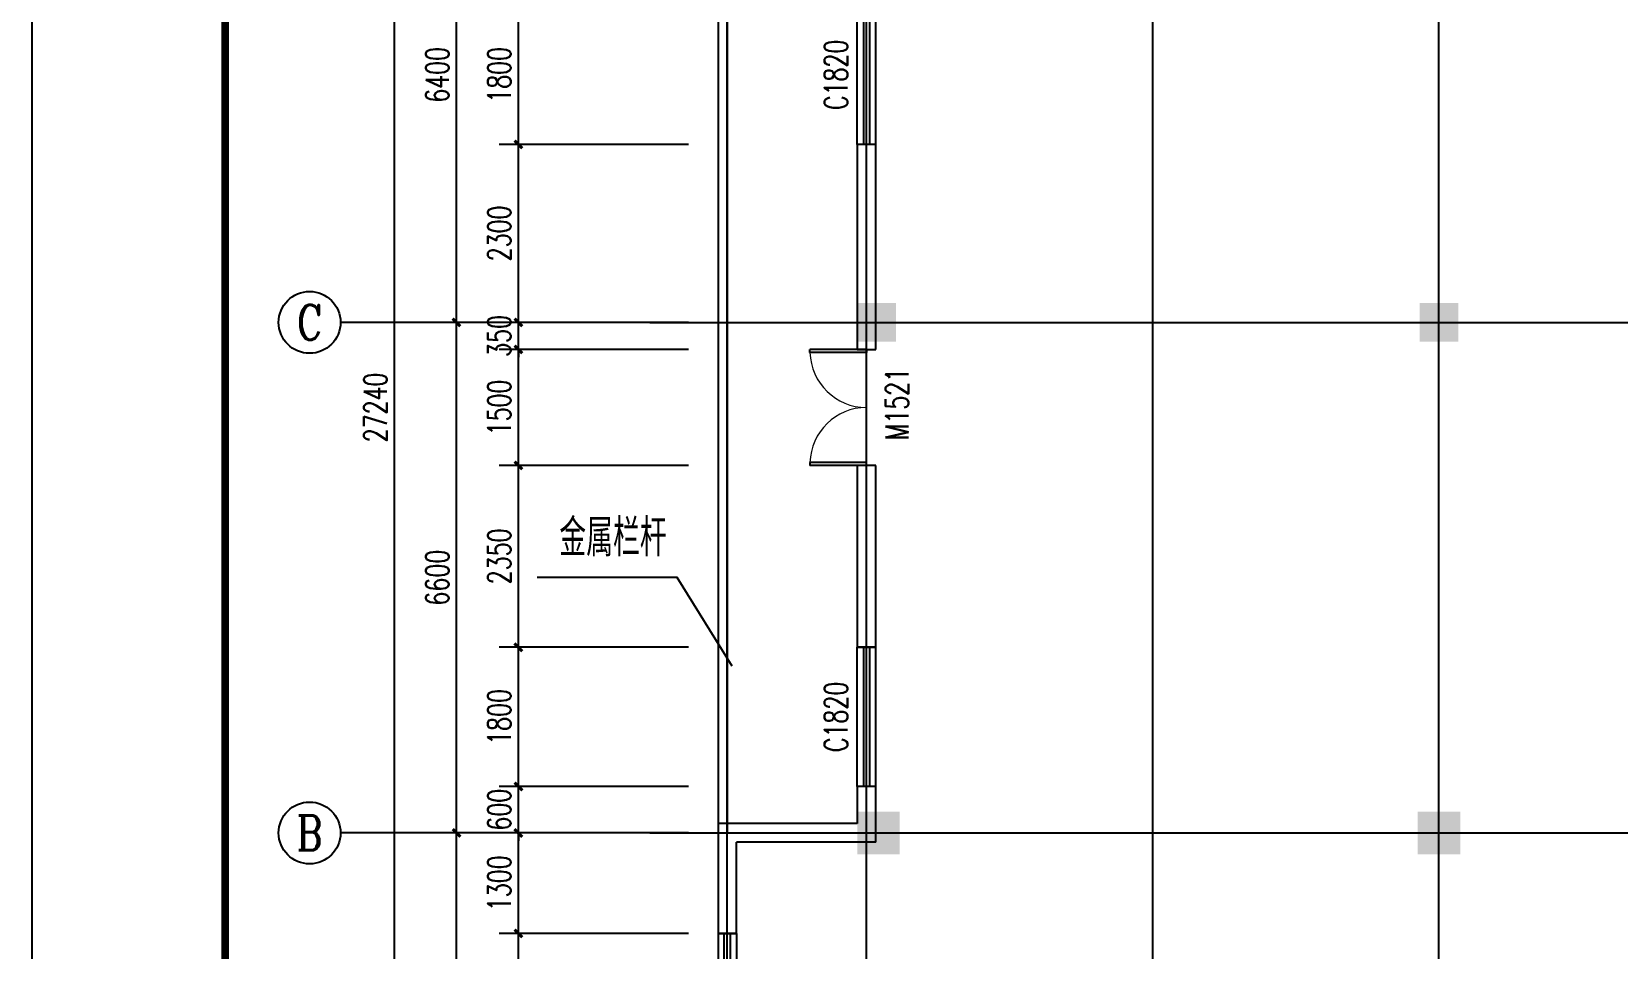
# Model space of a CAD drawing. Extents: x -522490 to 417652, y 450811 to 1108047.
# Drawn here: x 343352 to 363863, y 842435 to 854296 of the extents above; entities that cross this region are included whole.
import ezdxf
from ezdxf.enums import TextEntityAlignment as Align

# ---------------------------------------------------------------- set-up
doc = ezdxf.new("R2010")
doc.units = 0
doc.header["$LTSCALE"] = 1000
doc.header["$MEASUREMENT"] = 0
for name, color, linetype in [('AXIS', 3, 'Continuous'), ('AXIS_TEXT', 7, 'Continuous'), ('COLU_HATCH', 2, 'Continuous'), ('DOTE', 1, 'Continuous'), ('PUB_TEXT', 7, 'Continuous'), ('PUB_TITLE', 4, 'Continuous'), ('WALL', 9, 'Continuous'), ('WINDOW', 4, 'Continuous'), ('WINDOW_TEXT', 7, 'Continuous')]:
    doc.layers.add(name, color=color, linetype=linetype)
doc.styles.add('_TCH_AXIS', font='COMPLEX', dxfattribs={"bigfont": 'GBCBIG'})
doc.styles.add('_TCH_DIM_T3', font='SIMPLEX', dxfattribs={"width": 0.705882, "bigfont": 'GBCBIG'})
doc.styles.add('_TCH_WINDOW', font='SIMPLEX', dxfattribs={"bigfont": 'GBCBIG'})
doc.styles.add('COMPLEX', font='COMPLEX')
doc.styles.get("Standard").update_dxf_attribs({"font": 'gbenor.shx', "bigfont": 'gbcbig.shx'})
doc.dimstyles.new('_TCH_ARCH&&100', dxfattribs={"dimtxt": 297.5, "dimasz": 100, "dimexe": 250, "dimexo": 300, "dimgap": 100, "dimtad": 1, "dimdec": 0, "dimzin": 0, "dimdsep": 46, "dimtxsty": '_TCH_DIM_T3', "dimblk": 'ARCHTICK', "dimcen": 0.09, "dimclrt": 7, "dimazin": 2, "dimtfac": 1, "dimtdec": 0, "dimtix": 1, "dimtmove": 2, "dimatfit": 3, "dimfxl": 0, "dimtolj": 1, "dimtzin": 0, "dimarcsym": 0})

# ---------------------------------------------------------------- blocks, each defined once
blk = doc.blocks.new('zhu11')
at = {"layer": 'COLU_HATCH'}
for points in [[(232201, 803388), (232201, 803888), (231701, 803888), (231701, 803388)], [(239471, 803388), (239471, 803888), (238971, 803888), (238971, 803388)], [(232251, 796763), (232251, 797313), (231701, 797313), (231701, 796763)], [(239496, 796763), (239496, 797313), (238946, 797313), (238946, 796763)]]:
    blk.add_hatch(color=256, dxfattribs=at).paths.add_polyline_path(points)
blk = doc.blocks.new('_ArchTick')
at = {"color": 0, "linetype": 'ByBlock', "const_width": 0.4}
blk.add_lwpolyline([(-0.5, -0.5), (0.5, 0.5)], dxfattribs=at)
blk = doc.blocks.new('*D546')
at = {"layer": 'AXIS', "color": 0, "lineweight": -2}
for p, q in [((351844, 842639), (349394, 842639)), ((349644, 840839), (349644, 842639)), ((351844, 840839), (349394, 840839))]:
    blk.add_line(p, q, dxfattribs=at)
at = {"layer": 'Defpoints', "color": 0}
for p in [(349644, 842639), (352144, 842639), (352144, 840839)]:
    blk.add_point(p, dxfattribs=at)
at = {"layer": 'AXIS', "color": 0, "lineweight": -2, "xscale": 100, "yscale": 100, "zscale": 100}
for p, rotation in [((349644, 842639), 90), ((349644, 840839), 270)]:
    blk.add_blockref('_ArchTick', p, dxfattribs=dict(at, rotation=rotation))
at = {"layer": 'AXIS', "color": 7, "insert": (349396, 841739), "char_height": 297.5, "attachment_point": 5, "rotation": 90, "style": '_TCH_DIM_T3'}
blk.add_mtext('\\A1;1800', dxfattribs=at)
blk = doc.blocks.new('*D547')
at = {"layer": 'AXIS', "color": 0, "lineweight": -2}
for p, q in [((351844, 843939), (349394, 843939)), ((349644, 842639), (349644, 843939)), ((351844, 842639), (349394, 842639))]:
    blk.add_line(p, q, dxfattribs=at)
at = {"layer": 'Defpoints', "color": 0}
for p in [(349644, 843939), (352144, 843939), (352144, 842639)]:
    blk.add_point(p, dxfattribs=at)
at = {"layer": 'AXIS', "color": 0, "lineweight": -2, "xscale": 100, "yscale": 100, "zscale": 100}
for p, rotation in [((349644, 843939), 90), ((349644, 842639), 270)]:
    blk.add_blockref('_ArchTick', p, dxfattribs=dict(at, rotation=rotation))
at = {"layer": 'AXIS', "color": 7, "insert": (349396, 843289), "char_height": 297.5, "attachment_point": 5, "rotation": 90, "style": '_TCH_DIM_T3'}
blk.add_mtext('\\A1;1300', dxfattribs=at)
blk = doc.blocks.new('*D548')
at = {"layer": 'AXIS', "color": 0, "lineweight": -2}
for p, q in [((349644, 844539), (349644, 844639)), ((351844, 844539), (349394, 844539)), ((349644, 843939), (349644, 844539)), ((351844, 843939), (349394, 843939)), ((349644, 843939), (349644, 843839))]:
    blk.add_line(p, q, dxfattribs=at)
at = {"layer": 'Defpoints', "color": 0}
for p in [(349644, 844539), (352144, 844539), (352144, 843939)]:
    blk.add_point(p, dxfattribs=at)
at = {"layer": 'AXIS', "color": 0, "lineweight": -2, "xscale": 100, "yscale": 100, "zscale": 100}
for p, rotation in [((349644, 844539), 270), ((349644, 843939), 90)]:
    blk.add_blockref('_ArchTick', p, dxfattribs=dict(at, rotation=rotation))
at = {"layer": 'AXIS', "color": 7, "insert": (349396, 844239), "char_height": 297.5, "attachment_point": 5, "rotation": 90, "style": '_TCH_DIM_T3'}
blk.add_mtext('\\A1;600', dxfattribs=at)
blk = doc.blocks.new('*D549')
at = {"layer": 'AXIS', "color": 0, "lineweight": -2}
for p, q in [((351844, 846339), (349394, 846339)), ((349644, 844539), (349644, 846339)), ((351844, 844539), (349394, 844539))]:
    blk.add_line(p, q, dxfattribs=at)
at = {"layer": 'Defpoints', "color": 0}
for p in [(349644, 846339), (352144, 846339), (352144, 844539)]:
    blk.add_point(p, dxfattribs=at)
at = {"layer": 'AXIS', "color": 0, "lineweight": -2, "xscale": 100, "yscale": 100, "zscale": 100}
for p, rotation in [((349644, 846339), 90), ((349644, 844539), 270)]:
    blk.add_blockref('_ArchTick', p, dxfattribs=dict(at, rotation=rotation))
at = {"layer": 'AXIS', "color": 7, "insert": (349396, 845439), "char_height": 297.5, "attachment_point": 5, "rotation": 90, "style": '_TCH_DIM_T3'}
blk.add_mtext('\\A1;1800', dxfattribs=at)
blk = doc.blocks.new('*D550')
at = {"layer": 'AXIS', "color": 0, "lineweight": -2}
for p, q in [((351844, 848689), (349394, 848689)), ((349644, 846339), (349644, 848689)), ((351844, 846339), (349394, 846339))]:
    blk.add_line(p, q, dxfattribs=at)
at = {"layer": 'Defpoints', "color": 0}
for p in [(349644, 848689), (352144, 848689), (352144, 846339)]:
    blk.add_point(p, dxfattribs=at)
at = {"layer": 'AXIS', "color": 0, "lineweight": -2, "xscale": 100, "yscale": 100, "zscale": 100}
for p, rotation in [((349644, 848689), 90), ((349644, 846339), 270)]:
    blk.add_blockref('_ArchTick', p, dxfattribs=dict(at, rotation=rotation))
at = {"layer": 'AXIS', "color": 7, "insert": (349396, 847514), "char_height": 297.5, "attachment_point": 5, "rotation": 90, "style": '_TCH_DIM_T3'}
blk.add_mtext('\\A1;2350', dxfattribs=at)
blk = doc.blocks.new('*D551')
at = {"layer": 'AXIS', "color": 0, "lineweight": -2}
for p, q in [((351844, 850189), (349394, 850189)), ((349644, 848689), (349644, 850189)), ((351844, 848689), (349394, 848689))]:
    blk.add_line(p, q, dxfattribs=at)
at = {"layer": 'Defpoints', "color": 0}
for p in [(349644, 850189), (352144, 850189), (352144, 848689)]:
    blk.add_point(p, dxfattribs=at)
at = {"layer": 'AXIS', "color": 0, "lineweight": -2, "xscale": 100, "yscale": 100, "zscale": 100}
for p, rotation in [((349644, 850189), 90), ((349644, 848689), 270)]:
    blk.add_blockref('_ArchTick', p, dxfattribs=dict(at, rotation=rotation))
at = {"layer": 'AXIS', "color": 7, "insert": (349396, 849439), "char_height": 297.5, "attachment_point": 5, "rotation": 90, "style": '_TCH_DIM_T3'}
blk.add_mtext('\\A1;1500', dxfattribs=at)
blk = doc.blocks.new('*D552')
at = {"layer": 'AXIS', "color": 0, "lineweight": -2}
for p, q in [((349644, 850539), (349644, 850639)), ((351844, 850539), (349394, 850539)), ((349644, 850189), (349644, 850539)), ((351844, 850189), (349394, 850189)), ((349644, 850189), (349644, 850089))]:
    blk.add_line(p, q, dxfattribs=at)
at = {"layer": 'Defpoints', "color": 0}
for p in [(349644, 850539), (352144, 850539), (352144, 850189)]:
    blk.add_point(p, dxfattribs=at)
at = {"layer": 'AXIS', "color": 0, "lineweight": -2, "xscale": 100, "yscale": 100, "zscale": 100}
for p, rotation in [((349644, 850539), 270), ((349644, 850189), 90)]:
    blk.add_blockref('_ArchTick', p, dxfattribs=dict(at, rotation=rotation))
at = {"layer": 'AXIS', "color": 7, "insert": (349396, 850364), "char_height": 297.5, "attachment_point": 5, "rotation": 90, "style": '_TCH_DIM_T3'}
blk.add_mtext('\\A1;350', dxfattribs=at)
blk = doc.blocks.new('*D553')
at = {"layer": 'AXIS', "color": 0, "lineweight": -2}
for p, q in [((351844, 852839), (349394, 852839)), ((349644, 850539), (349644, 852839)), ((351844, 850539), (349394, 850539))]:
    blk.add_line(p, q, dxfattribs=at)
at = {"layer": 'Defpoints', "color": 0}
for p in [(349644, 852839), (352144, 852839), (352144, 850539)]:
    blk.add_point(p, dxfattribs=at)
at = {"layer": 'AXIS', "color": 0, "lineweight": -2, "xscale": 100, "yscale": 100, "zscale": 100}
for p, rotation in [((349644, 852839), 90), ((349644, 850539), 270)]:
    blk.add_blockref('_ArchTick', p, dxfattribs=dict(at, rotation=rotation))
at = {"layer": 'AXIS', "color": 7, "insert": (349396, 851689), "char_height": 297.5, "attachment_point": 5, "rotation": 90, "style": '_TCH_DIM_T3'}
blk.add_mtext('\\A1;2300', dxfattribs=at)
blk = doc.blocks.new('*D554')
at = {"layer": 'AXIS', "color": 0, "lineweight": -2}
for p, q in [((351844, 854639), (349394, 854639)), ((349644, 852839), (349644, 854639)), ((351844, 852839), (349394, 852839))]:
    blk.add_line(p, q, dxfattribs=at)
at = {"layer": 'Defpoints', "color": 0}
for p in [(349644, 854639), (352144, 854639), (352144, 852839)]:
    blk.add_point(p, dxfattribs=at)
at = {"layer": 'AXIS', "color": 0, "lineweight": -2, "xscale": 100, "yscale": 100, "zscale": 100}
for p, rotation in [((349644, 854639), 90), ((349644, 852839), 270)]:
    blk.add_blockref('_ArchTick', p, dxfattribs=dict(at, rotation=rotation))
at = {"layer": 'AXIS', "color": 7, "insert": (349396, 853739), "char_height": 297.5, "attachment_point": 5, "rotation": 90, "style": '_TCH_DIM_T3'}
blk.add_mtext('\\A1;1800', dxfattribs=at)
blk = doc.blocks.new('*D560')
at = {"layer": 'AXIS', "color": 0, "lineweight": -2}
for p, q in [((351044, 843939), (348594, 843939)), ((348844, 835939), (348844, 843939)), ((351044, 835939), (348594, 835939))]:
    blk.add_line(p, q, dxfattribs=at)
at = {"layer": 'Defpoints', "color": 0}
for p in [(348844, 843939), (351344, 843939), (351344, 835939)]:
    blk.add_point(p, dxfattribs=at)
at = {"layer": 'AXIS', "color": 0, "lineweight": -2, "xscale": 100, "yscale": 100, "zscale": 100}
for p, rotation in [((348844, 843939), 90), ((348844, 835939), 270)]:
    blk.add_blockref('_ArchTick', p, dxfattribs=dict(at, rotation=rotation))
at = {"layer": 'AXIS', "color": 7, "insert": (348596, 839939), "char_height": 297.5, "attachment_point": 5, "rotation": 90, "style": '_TCH_DIM_T3'}
blk.add_mtext('\\A1;8000', dxfattribs=at)
blk = doc.blocks.new('*D561')
at = {"layer": 'AXIS', "color": 0, "lineweight": -2}
for p, q in [((351044, 850539), (348594, 850539)), ((348844, 843939), (348844, 850539)), ((351044, 843939), (348594, 843939))]:
    blk.add_line(p, q, dxfattribs=at)
at = {"layer": 'Defpoints', "color": 0}
for p in [(348844, 850539), (351344, 850539), (351344, 843939)]:
    blk.add_point(p, dxfattribs=at)
at = {"layer": 'AXIS', "color": 0, "lineweight": -2, "xscale": 100, "yscale": 100, "zscale": 100}
for p, rotation in [((348844, 850539), 90), ((348844, 843939), 270)]:
    blk.add_blockref('_ArchTick', p, dxfattribs=dict(at, rotation=rotation))
at = {"layer": 'AXIS', "color": 7, "insert": (348596, 847239), "char_height": 297.5, "attachment_point": 5, "rotation": 90, "style": '_TCH_DIM_T3'}
blk.add_mtext('\\A1;6600', dxfattribs=at)
blk = doc.blocks.new('*D562')
at = {"layer": 'AXIS', "color": 0, "lineweight": -2}
for p, q in [((351044, 856939), (348594, 856939)), ((348844, 850539), (348844, 856939)), ((351044, 850539), (348594, 850539))]:
    blk.add_line(p, q, dxfattribs=at)
at = {"layer": 'Defpoints', "color": 0}
for p in [(348844, 856939), (351344, 856939), (351344, 850539)]:
    blk.add_point(p, dxfattribs=at)
at = {"layer": 'AXIS', "color": 0, "lineweight": -2, "xscale": 100, "yscale": 100, "zscale": 100}
for p, rotation in [((348844, 856939), 90), ((348844, 850539), 270)]:
    blk.add_blockref('_ArchTick', p, dxfattribs=dict(at, rotation=rotation))
at = {"layer": 'AXIS', "color": 7, "insert": (348596, 853739), "char_height": 297.5, "attachment_point": 5, "rotation": 90, "style": '_TCH_DIM_T3'}
blk.add_mtext('\\A1;6400', dxfattribs=at)
blk = doc.blocks.new('*D565')
at = {"layer": 'AXIS', "color": 0, "lineweight": -2}
for p, q in [((351044, 863059), (347794, 863059)), ((348044, 835819), (348044, 863059)), ((351044, 835819), (347794, 835819))]:
    blk.add_line(p, q, dxfattribs=at)
at = {"layer": 'Defpoints', "color": 0}
for p in [(348044, 863059), (351344, 863059), (351344, 835819)]:
    blk.add_point(p, dxfattribs=at)
at = {"layer": 'AXIS', "color": 0, "lineweight": -2, "xscale": 100, "yscale": 100, "zscale": 100}
for p, rotation in [((348044, 863059), 90), ((348044, 835819), 270)]:
    blk.add_blockref('_ArchTick', p, dxfattribs=dict(at, rotation=rotation))
at = {"layer": 'AXIS', "color": 7, "insert": (347796, 849439), "char_height": 297.5, "attachment_point": 5, "rotation": 90, "style": '_TCH_DIM_T3'}
blk.add_mtext('\\A1;27240', dxfattribs=at)
blk = doc.blocks.new('$TCHSYS$WIN2D')
for p, q in [((-0.5, 0.5), (0.5, 0.5)), ((-0.5, 0.5), (-0.5, -0.5)), ((0.5, 0.5), (0.5, -0.5)), ((0.5, 0.167), (-0.5, 0.167)), ((0.5, -0.167), (-0.5, -0.167)), ((-0.5, -0.5), (0.5, -0.5))]:
    blk.add_line(p, q)
blk = doc.blocks.new('$DorLib2D$00000002')
for p, q in [((-0.5, 0), (-0.5, 0.4875)), ((-0.475, 0.4875), (-0.5, 0.4875)), ((-0.475, 0), (-0.475, 0.4875)), ((0.475, 0), (0.475, 0.4875)), ((0.475, 0.4875), (0.5, 0.4875)), ((0.5, 0), (0.5, 0.4875)), ((-0.5, 0), (-0.475, 0)), ((0.5, 0), (0.475, 0))]:
    blk.add_line(p, q)
at = {"lineweight": 13}
for centre, start, end in [((-0.4875, 0), 0, 88.53072), ((0.4875, 0), 91.46928, 180)]:
    blk.add_arc(centre, 0.4875, start, end, dxfattribs=at)
blk = doc.blocks.new('_AXISO')
blk.add_circle((0, 0), 0.5)
at = {"layer": 'AXIS_TEXT', "style": 'COMPLEX', "width": 1.041667}
blk.add_attdef('A', text='', height=0.56, dxfattribs=at).set_placement((-0.25, -0.28), (0.25, -0.28), align=Align.FIT)

msp = doc.modelspace()

# ---------------------------------------------------------------- linework, layer by layer
for points in [[(352224.3, 862939), (352224.3, 843819)], [(352344.3, 862939), (352344.3, 843939)], [(352407.2, 846093.9), (351696.6, 847240.2), (349886.9, 847240.2)]]:
    msp.add_lwpolyline(points)
at = {"layer": 'AXIS'}
for p, q in [((351344.3, 850539), (347344.3, 850539)), ((351344.3, 843939), (347344.3, 843939))]:
    msp.add_line(p, q, dxfattribs=at)
at = {"layer": 'DOTE'}
for p, q in [((352344.3, 834561.5), (352344.3, 863939)), ((354144.3, 834561.5), (354144.3, 863939)), ((357844.3, 834561.5), (357844.3, 863939)), ((361544.3, 834561.5), (361544.3, 863939)), ((351344.3, 850539), (390100.6, 850539)), ((351344.3, 843939), (390100.6, 843939))]:
    msp.add_line(p, q, dxfattribs=at)
at = {"layer": 'PUB_TITLE'}
msp.add_lwpolyline([(343352.5, 828295.9), (402752.5, 828295.9), (402752.5, 870295.9), (343352.5, 870295.9)], close=True, dxfattribs=at)
at = {"layer": 'PUB_TITLE', "const_width": 100}
msp.add_lwpolyline([(345852.5, 829295.9), (401752.5, 829295.9), (401752.5, 869295.9), (345852.5, 869295.9)], close=True, dxfattribs=at)
at = {"layer": 'WALL', "color": 5}
for p, q in [((354264.3, 852839), (354024.3, 852839)), ((354024.3, 852839), (354024.3, 850189)), ((354264.3, 850189), (354264.3, 852839)), ((354024.3, 850189), (354264.3, 850189)), ((354264.3, 848689), (354024.3, 848689)), ((354024.3, 848689), (354024.3, 846339)), ((354264.3, 846339), (354264.3, 848689)), ((354024.3, 846339), (354264.3, 846339)), ((354264.3, 844539), (354024.3, 844539)), ((354024.3, 844539), (354024.3, 844059)), ((354264.3, 843819), (354264.3, 844539)), ((354024.3, 844059), (352224.3, 844059)), ((352224.3, 844059), (352224.3, 842639)), ((354264.3, 843819), (352464.3, 843819)), ((352464.3, 842639), (352464.3, 843819)), ((352224.3, 842639), (352464.3, 842639))]:
    msp.add_line(p, q, dxfattribs=at)

# ---------------------------------------------------------------- block references
msp.add_blockref('zhu11', (122323.8, 46901))
at = {"layer": 'AXIS'}
ref = msp.add_blockref('_AXISO', (346944.3, 850539), dxfattribs=dict(at, xscale=800, yscale=800, zscale=800))
ref.add_attrib('A', 'C', dxfattribs={"layer": 'AXIS_TEXT', "height": 452, "style": '_TCH_AXIS', "width": 1.024}).set_placement((346779, 850313), (347109.7, 850313), align=Align.FIT)
ref = msp.add_blockref('_AXISO', (346944.3, 843939), dxfattribs=dict(at, xscale=800, yscale=800, zscale=800))
ref.add_attrib('A', 'B', dxfattribs={"layer": 'AXIS_TEXT', "height": 448.3, "style": '_TCH_AXIS', "width": 0.924665}).set_placement((346776.6, 843714.8), (347112.1, 843714.8), align=Align.FIT)
at = {"layer": 'WINDOW'}
ref = msp.add_blockref('$TCHSYS$WIN2D', (354144.3, 853739), dxfattribs=dict(at, xscale=1800, yscale=-240, zscale=1800, rotation=90))
ref.add_attrib('A', 'C1820', (353898.1, 853284), dxfattribs={"layer": 'WINDOW_TEXT', "height": 297.5, "rotation": 90, "style": '_TCH_WINDOW', "width": 0.705882})
ref = msp.add_blockref('$DorLib2D$00000002', (354144.3, 849439), dxfattribs=dict(at, xscale=1500, yscale=1500, zscale=1500, rotation=90))
ref.add_attrib('A', 'M1521', (354688.1, 849014), dxfattribs={"layer": 'WINDOW_TEXT', "height": 297.5, "rotation": 90, "style": '_TCH_WINDOW', "width": 0.705882})
ref = msp.add_blockref('$TCHSYS$WIN2D', (354144.3, 845439), dxfattribs=dict(at, xscale=1800, yscale=-240, zscale=1800, rotation=90))
ref.add_attrib('A', 'C1820', (353898.1, 844984), dxfattribs={"layer": 'WINDOW_TEXT', "height": 297.5, "rotation": 90, "style": '_TCH_WINDOW', "width": 0.705882})
ref = msp.add_blockref('$TCHSYS$WIN2D', (352344.3, 841739), dxfattribs=dict(at, xscale=1800, yscale=240, zscale=1800, rotation=270))
ref.add_attrib('A', 'C1820', (352098.1, 841284), dxfattribs={"layer": 'WINDOW_TEXT', "height": 297.5, "rotation": 90, "style": '_TCH_WINDOW', "width": 0.705882})

# ---------------------------------------------------------------- texts
at = {"layer": 'PUB_TEXT'}
msp.add_text('金属栏杆', height=482.27, dxfattribs=at).set_placement((350172.7, 847514.8))

# ---------------------------------------------------------------- dimensions: what is measured, and where the dimension line sits
at = {"layer": 'AXIS'}
for p1, p2, distance, picture, middle in [((351344.3, 835819), (351344.3, 863059), 3300, '*D565', (347795.6, 849439)), ((351344.3, 850539), (351344.3, 856939), 2500, '*D562', (348595.6, 853739)), ((352144.3, 852839), (352144.3, 854639), 2500, '*D554', (349395.6, 853739)), ((352144.3, 850539), (352144.3, 852839), 2500, '*D553', (349395.6, 851689)), ((351344.3, 843939), (351344.3, 850539), 2500, '*D561', (348595.6, 847239)), ((352144.3, 850189), (352144.3, 850539), 2500, '*D552', (349395.6, 850364)), ((352144.3, 848689), (352144.3, 850189), 2500, '*D551', (349395.6, 849439)), ((352144.3, 846339), (352144.3, 848689), 2500, '*D550', (349395.6, 847514)), ((352144.3, 844539), (352144.3, 846339), 2500, '*D549', (349395.6, 845439)), ((352144.3, 843939), (352144.3, 844539), 2500, '*D548', (349395.6, 844239)), ((351344.3, 835939), (351344.3, 843939), 2500, '*D560', (348595.6, 839939)), ((352144.3, 842639), (352144.3, 843939), 2500, '*D547', (349395.6, 843289)), ((352144.3, 840839), (352144.3, 842639), 2500, '*D546', (349395.6, 841739))]:
    dim = msp.add_aligned_dim(p1=p1, p2=p2, distance=distance, dimstyle='_TCH_ARCH&&100', dxfattribs=at)
    dim.commit()
    dim.dimension.update_dxf_attribs({"geometry": picture, "text_midpoint": middle})

doc.saveas('drawing.dxf')
